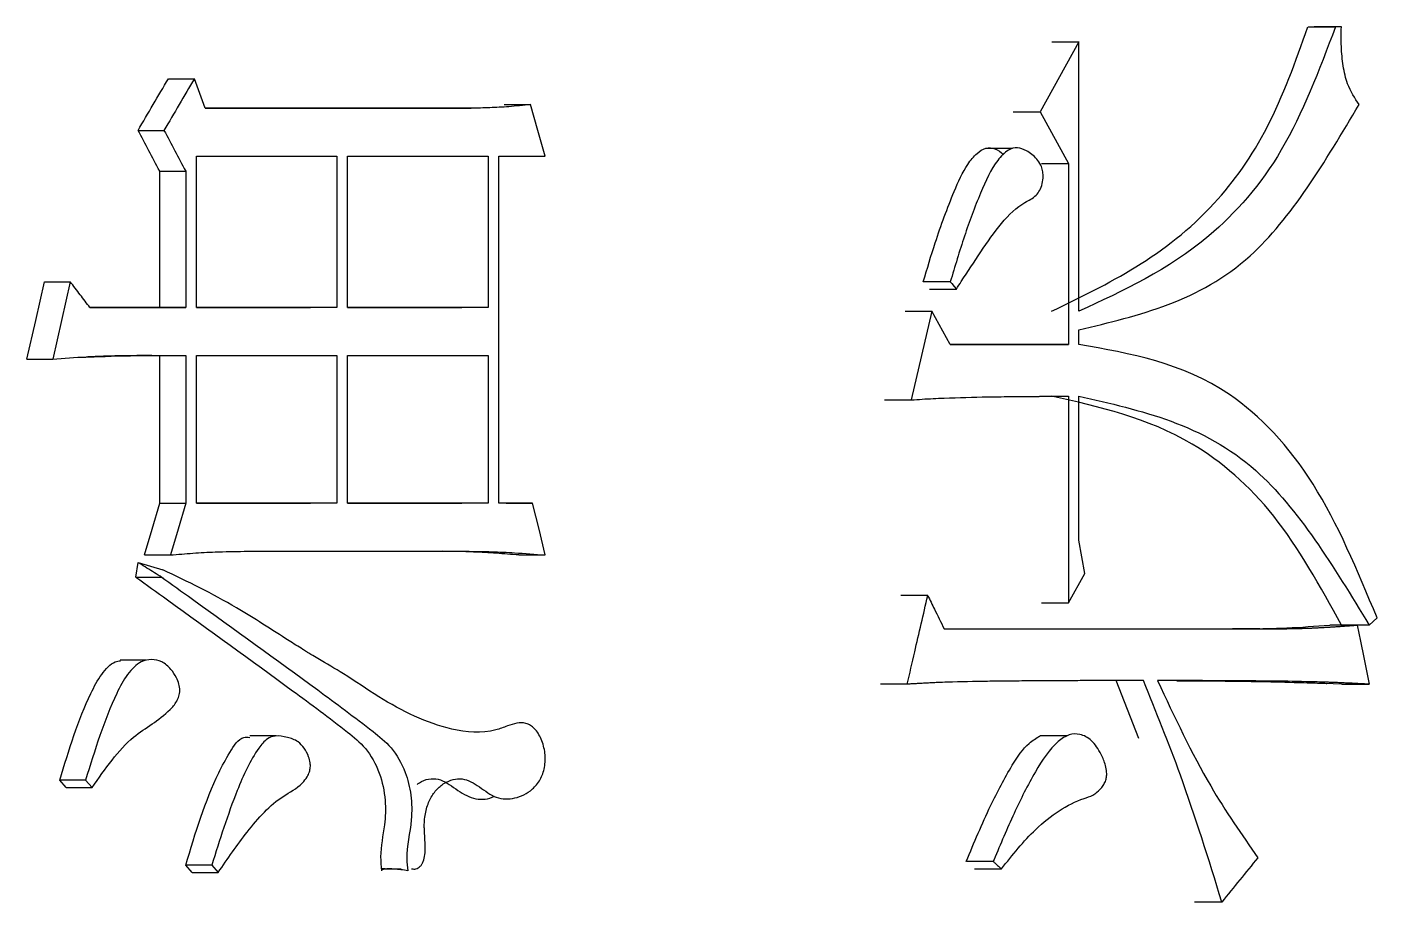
# Model space of a CAD drawing. Header units: millimetres. Extents: x 2687 to 4367, y 1046 to 2234.
# Drawn here: x 3491.334 to 3495.288, y 1381.113 to 1383.677 of the extents above; entities that cross this region are included whole.
import ezdxf

# ---------------------------------------------------------------- set-up
doc = ezdxf.new("R2010")
doc.units = ezdxf.units.MM

msp = doc.modelspace()

# ---------------------------------------------------------------- linework, layer by layer
at = {"color": 7, "linetype": 'Continuous', "lineweight": 25}
for p, q in [((3495.1839, 1383.677), (3495.1038, 1383.677)), ((3495.1839, 1383.677), (3495.1665, 1383.677)), ((3494.4145, 1383.6337), (3494.3015, 1383.4282)), ((3494.3354, 1383.6337), (3494.4145, 1383.6337)), ((3494.4145, 1382.8441), (3494.4145, 1383.6337)), ((3491.748, 1383.5255), (3491.8241, 1383.5255)), ((3492.635, 1383.439), (3491.8558, 1383.439)), ((3491.8558, 1383.439), (3492.5578, 1383.439)), ((3492.5579, 1383.439), (3492.635, 1383.439)), ((3492.7316, 1383.4498), (3492.8089, 1383.4498)), ((3494.2225, 1383.4282), (3494.3015, 1383.4282)), ((3494.3015, 1383.4282), (3494.3848, 1383.2768)), ((3491.6591, 1383.3741), (3491.7352, 1383.3741)), ((3494.2209, 1383.3214), (3494.1416, 1383.3214)), ((3491.8305, 1382.8549), (3491.8305, 1383.2984)), ((3491.8305, 1383.2984), (3492.241, 1383.2984)), ((3492.241, 1383.2984), (3492.241, 1382.8549)), ((3492.2724, 1382.8549), (3492.2724, 1383.2984)), ((3492.2724, 1383.2984), (3492.6847, 1383.2984)), ((3492.6847, 1383.2984), (3492.6847, 1382.8549)), ((3492.7158, 1383.2984), (3492.8522, 1383.2984)), ((3492.7158, 1382.2816), (3492.7158, 1383.2984)), ((3494.3057, 1383.2768), (3494.3848, 1383.2768)), ((3494.3848, 1383.2768), (3494.3848, 1382.7467)), ((3491.7226, 1383.2551), (3491.7987, 1383.2551)), ((3491.7226, 1382.8549), (3491.7226, 1383.2551)), ((3491.7987, 1383.2551), (3491.7987, 1382.8549)), ((3491.3851, 1382.9306), (3491.4608, 1382.9306)), ((3494.0384, 1382.9306), (3493.9594, 1382.9306)), ((3493.9773, 1382.9091), (3494.0564, 1382.9091)), ((3491.7987, 1382.8549), (3491.5184, 1382.8549)), ((3491.5184, 1382.8549), (3491.7226, 1382.8549)), ((3491.7226, 1382.8549), (3491.7987, 1382.8549)), ((3492.241, 1382.8549), (3491.8305, 1382.8549)), ((3491.8305, 1382.8549), (3492.1643, 1382.8549)), ((3492.241, 1382.8549), (3492.1643, 1382.8549)), ((3492.6847, 1382.8549), (3492.2724, 1382.8549)), ((3492.2724, 1382.8549), (3492.6075, 1382.8549)), ((3492.6847, 1382.8549), (3492.6076, 1382.8549)), ((3493.9058, 1382.8441), (3493.9844, 1382.8441)), ((3493.9844, 1382.8441), (3493.9242, 1382.5845)), ((3494.0384, 1382.7467), (3493.9844, 1382.8441)), ((3494.4145, 1382.7467), (3494.4145, 1382.79)), ((3494.3848, 1382.7467), (3494.0384, 1382.7467)), ((3494.0384, 1382.7467), (3494.3053, 1382.7467)), ((3494.3057, 1382.7467), (3494.3848, 1382.7467)), ((3491.7226, 1382.7142), (3491.7987, 1382.7142)), ((3491.7226, 1382.2815), (3491.7226, 1382.7142)), ((3491.7987, 1382.7142), (3491.7987, 1382.2815)), ((3491.8305, 1382.2815), (3491.8305, 1382.7142)), ((3491.8305, 1382.7142), (3492.241, 1382.7142)), ((3492.241, 1382.7142), (3492.241, 1382.2815)), ((3492.2724, 1382.2815), (3492.2724, 1382.7142)), ((3492.2724, 1382.7142), (3492.6847, 1382.7142)), ((3492.6847, 1382.7142), (3492.6847, 1382.2816)), ((3491.3339, 1382.7034), (3491.4095, 1382.7034)), ((3494.3848, 1382.5953), (3494.3848, 1381.9895)), ((3494.4145, 1382.1734), (3494.4145, 1382.5953)), ((3493.8457, 1382.5845), (3493.9242, 1382.5845)), ((3491.7226, 1382.2815), (3491.7987, 1382.2815)), ((3492.241, 1382.2815), (3491.8305, 1382.2815)), ((3491.8305, 1382.2815), (3492.1643, 1382.2815)), ((3492.241, 1382.2815), (3492.1643, 1382.2815)), ((3492.6847, 1382.2816), (3492.2724, 1382.2815)), ((3492.2724, 1382.2815), (3492.6075, 1382.2816)), ((3492.6847, 1382.2816), (3492.6076, 1382.2816)), ((3492.8151, 1382.2816), (3492.7158, 1382.2816)), ((3492.7378, 1382.2816), (3492.8151, 1382.2816)), ((3494.4323, 1382.076), (3494.4145, 1382.1734)), ((3491.6782, 1382.1301), (3491.7542, 1382.1301)), ((3491.9698, 1382.1409), (3492.6288, 1382.1409)), ((3492.5517, 1382.1409), (3492.6288, 1382.1409)), ((3492.7749, 1382.1301), (3492.8522, 1382.1301)), ((3491.6528, 1382.0652), (3491.6591, 1382.1085)), ((3491.6591, 1382.1085), (3491.732, 1382.0868)), ((3494.3848, 1381.9895), (3494.4323, 1382.076)), ((3493.9724, 1382.0111), (3493.8938, 1382.0111)), ((3494.3057, 1381.9895), (3494.3848, 1381.9895)), ((3495.2303, 1381.9246), (3495.1502, 1381.9246)), ((3495.2651, 1381.9246), (3495.1849, 1381.9246)), ((3495.2651, 1381.9246), (3495.2883, 1381.9462)), ((3494.0204, 1381.9138), (3494.9449, 1381.9138)), ((3494.0204, 1381.9138), (3494.8647, 1381.9138)), ((3494.9449, 1381.9138), (3494.8652, 1381.9138)), ((3491.6823, 1381.8217), (3491.6064, 1381.8217)), ((3494.5907, 1381.5921), (3494.5243, 1381.7623)), ((3494.707, 1381.7618), (3494.6455, 1381.7621)), ((3493.9122, 1381.7515), (3493.8337, 1381.7515)), ((3495.1845, 1381.7515), (3495.1099, 1381.7543)), ((3495.1849, 1381.7515), (3495.2651, 1381.7515)), ((3492.064, 1381.6), (3491.987, 1381.6)), ((3494.3808, 1381.6006), (3494.3013, 1381.6006)), ((3491.449, 1381.4486), (3491.4298, 1381.4703)), ((3491.449, 1381.4486), (3491.5247, 1381.4486)), ((3491.5056, 1381.4703), (3491.5247, 1381.4486)), ((3491.8176, 1381.1998), (3491.7987, 1381.2214)), ((3491.8749, 1381.2214), (3491.8939, 1381.1998)), ((3494.1089, 1381.2106), (3494.1882, 1381.2106)), ((3491.8176, 1381.1998), (3491.8939, 1381.1998)), ((3494.8337, 1381.1134), (3494.7541, 1381.1134))]:
    msp.add_line(p, q, dxfattribs=at)
at = {"color": 7, "linetype": 'Continuous', "lineweight": 25, "flags": 128}
for points in [[(3495.0864, 1383.677), (3495.1183, 1383.677), (3495.1665, 1383.677)], [(3491.8558, 1383.439), (3491.84, 1383.4823), (3491.8241, 1383.5255)], [(3492.8522, 1383.2984), (3492.8306, 1383.3741), (3492.8089, 1383.4498)], [(3491.3339, 1382.7034), (3491.3595, 1382.817), (3491.3851, 1382.9306)], [(3491.4608, 1382.9306), (3491.4352, 1382.817), (3491.4095, 1382.7034)], [(3494.0384, 1382.9306), (3494.043, 1382.9251), (3494.0497, 1382.9171), (3494.0564, 1382.909)], [(3491.6782, 1382.1301), (3491.7004, 1382.2058), (3491.7226, 1382.2815)], [(3491.7987, 1382.2815), (3491.7765, 1382.2058), (3491.7542, 1382.1301)], [(3492.8522, 1382.1301), (3492.8337, 1382.2058), (3492.8151, 1382.2816)], [(3491.6528, 1382.0652), (3491.687, 1382.0652), (3491.7079, 1382.0652), (3491.7288, 1382.0652)], [(3495.2303, 1381.9246), (3495.2398, 1381.8773), (3495.2493, 1381.8299), (3495.2651, 1381.7515)], [(3491.5056, 1381.4703), (3491.4775, 1381.4703), (3491.4537, 1381.4703), (3491.4298, 1381.4703)], [(3491.8749, 1381.2214), (3491.8471, 1381.2214), (3491.8229, 1381.2214), (3491.7987, 1381.2214)]]:
    msp.add_lwpolyline(points, dxfattribs=at)
at = {"color": 7, "linetype": 'Continuous', "lineweight": 25}
for points, knots in [([(3494.335, 1382.8441), (3494.5019, 1382.9247), (3494.7363, 1383.0379), (3494.9776, 1383.3754), (3495.0495, 1383.5756), (3495.086, 1383.677)], [0, 0, 0, 0, 0.549349, 0.771863, 1, 1, 1, 1]), ([(3495.1665, 1383.677), (3495.1183, 1383.55), (3495.0234, 1383.2997), (3494.7604, 1383.0033), (3494.545, 1382.9042), (3494.4145, 1382.8441)], [0, 0, 0, 0, 0.288413, 0.568681, 1, 1, 1, 1]), ([(3495.2361, 1383.4498), (3495.2234, 1383.4686), (3495.2021, 1383.4998), (3495.1884, 1383.5631), (3495.1828, 1383.6195), (3495.1835, 1383.6578), (3495.1839, 1383.677)], [0, 0, 0, 0, 0.328875, 0.550213, 0.774687, 1, 1, 1, 1]), ([(3491.6591, 1383.3741), (3491.674, 1383.3993), (3491.7036, 1383.4498), (3491.7332, 1383.5003), (3491.748, 1383.5255)], [0, 0, 0, 0, 0.4999986, 1, 1, 1, 1]), ([(3491.8241, 1383.5255), (3491.8093, 1383.5003), (3491.7797, 1383.4498), (3491.75, 1383.3993), (3491.7352, 1383.3741)], [0, 0, 0, 0, 0.499999, 1, 1, 1, 1]), ([(3492.8089, 1383.4498), (3492.7876, 1383.4475), (3492.748, 1383.4432), (3492.69, 1383.4402), (3492.6533, 1383.4394), (3492.635, 1383.439)], [0, 0, 0, 0, 0.368696, 0.68428, 1, 1, 1, 1]), ([(3494.4145, 1382.79), (3494.5918, 1382.8317), (3494.9122, 1382.9072), (3495.1361, 1383.2823), (3495.2361, 1383.4498)], [0, 0, 0, 0, 0.55346, 1, 1, 1, 1]), ([(3491.7226, 1383.2551), (3491.712, 1383.2749), (3491.6909, 1383.3146), (3491.6697, 1383.3543), (3491.6591, 1383.3741)], [0, 0, 0, 0, 0.5, 1, 1, 1, 1]), ([(3491.7352, 1383.3741), (3491.7458, 1383.3543), (3491.767, 1383.3146), (3491.7881, 1383.2749), (3491.7987, 1383.2551)], [0, 0, 0, 0, 0.5, 1, 1, 1, 1]), ([(3493.9594, 1382.9306), (3493.9707, 1382.9689), (3493.9978, 1383.0599), (3494.0403, 1383.1758), (3494.081, 1383.2662), (3494.1143, 1383.3069), (3494.1419, 1383.3247), (3494.1701, 1383.3233), (3494.1864, 1383.3097), (3494.1947, 1383.3028)], [0, 0, 0, 0, 0.214509, 0.509856, 0.682333, 0.775387, 0.849127, 0.923756, 1, 1, 1, 1]), ([(3494.0564, 1382.9091), (3494.061, 1382.9165), (3494.0845, 1382.9534), (3494.1467, 1383.0465), (3494.2169, 1383.1477), (3494.2844, 1383.1762), (3494.3011, 1383.1979), (3494.3082, 1383.2176), (3494.3109, 1383.2382), (3494.3092, 1383.2573), (3494.303, 1383.2752), (3494.2874, 1383.297), (3494.2639, 1383.3141), (3494.2352, 1383.3265), (3494.2049, 1383.317), (3494.1644, 1383.2761), (3494.1233, 1383.1851), (3494.0785, 1383.0648), (3494.0518, 1382.9755), (3494.0384, 1382.9306)], [0, 0, 0, 0, 0.025946, 0.129765, 0.338783, 0.385933, 0.404152, 0.422428, 0.440778, 0.454644, 0.468541, 0.48998, 0.535407, 0.570955, 0.607001, 0.655235, 0.757864, 0.878395, 1, 1, 1, 1]), ([(3491.5184, 1382.8549), (3491.5088, 1382.8675), (3491.4896, 1382.8927), (3491.4704, 1382.918), (3491.4608, 1382.9306)], [0, 0, 0, 0, 0.5000004, 1, 1, 1, 1]), ([(3495.2883, 1381.9462), (3495.2309, 1382.0843), (3495.1179, 1382.3562), (3494.8167, 1382.6766), (3494.5661, 1382.7203), (3494.4145, 1382.7467)], [0, 0, 0, 0, 0.289357, 0.569882, 1, 1, 1, 1]), ([(3491.4095, 1382.7034), (3491.4421, 1382.7062), (3491.4787, 1382.7093), (3491.5173, 1382.7114), (3491.5275, 1382.7119), (3491.5376, 1382.7123), (3491.5498, 1382.7128), (3491.562, 1382.7133), (3491.5742, 1382.7137), (3491.5864, 1382.714), (3491.5985, 1382.7143), (3491.6107, 1382.7145), (3491.6229, 1382.7147), (3491.635, 1382.7149), (3491.6472, 1382.715), (3491.6594, 1382.7151), (3491.6715, 1382.7151), (3491.6837, 1382.7151), (3491.6958, 1382.7151), (3491.708, 1382.715), (3491.7181, 1382.715), (3491.7262, 1382.7149), (3491.7322, 1382.7149), (3491.7383, 1382.7148), (3491.7444, 1382.7148), (3491.7504, 1382.7147), (3491.7565, 1382.7147), (3491.7626, 1382.7146), (3491.7686, 1382.7146), (3491.7747, 1382.7145), (3491.7808, 1382.7144), (3491.7888, 1382.7143), (3491.7948, 1382.7143), (3491.7987, 1382.7142)], [0, 0, 0, 0, 0.250151, 0.281419, 0.297053, 0.328322, 0.35959, 0.390858, 0.422126, 0.453395, 0.484663, 0.515931, 0.5472, 0.578468, 0.609736, 0.641004, 0.672273, 0.703541, 0.734809, 0.766077, 0.797346, 0.81298, 0.828614, 0.844248, 0.859882, 0.875516, 0.891151, 0.906785, 0.922419, 0.938053, 0.953687, 0.969321, 1, 1, 1, 1]), ([(3491.4955, 1382.7101), (3491.4965, 1382.7101), (3491.5062, 1382.7097), (3491.6004, 1382.714), (3491.6632, 1382.7143), (3491.6978, 1382.7143), (3491.7079, 1382.7143), (3491.7077, 1382.7143), (3491.7076, 1382.7144)], [0, 0, 0, 0, 0.055768, 0.55582, 0.7982, 0.940395, 0.975861, 1, 1, 1, 1]), ([(3493.9242, 1382.5845), (3493.9456, 1382.5859), (3493.9776, 1382.5882), (3494.0522, 1382.5911), (3494.1267, 1382.5932), (3494.1931, 1382.594), (3494.2182, 1382.5943), (3494.2249, 1382.5943), (3494.2315, 1382.5944), (3494.2394, 1382.5945), (3494.2474, 1382.5946), (3494.254, 1382.5946), (3494.2606, 1382.5947), (3494.2672, 1382.5947), (3494.2752, 1382.5948), (3494.2831, 1382.5948), (3494.2911, 1382.5949), (3494.2977, 1382.5949), (3494.3043, 1382.595), (3494.3109, 1382.595), (3494.3188, 1382.595), (3494.3254, 1382.595), (3494.3307, 1382.5951), (3494.3347, 1382.5951), (3494.3386, 1382.5951), (3494.3426, 1382.5951), (3494.3466, 1382.5951), (3494.3505, 1382.5952), (3494.3545, 1382.5952), (3494.3585, 1382.5952), (3494.3624, 1382.5952), (3494.3664, 1382.5952), (3494.3697, 1382.5952), (3494.373, 1382.5952), (3494.3778, 1382.5953), (3494.382, 1382.5953), (3494.3848, 1382.5953)], [0, 0, 0, 0, 0.138343, 0.207516, 0.484205, 0.622549, 0.639842, 0.648489, 0.665782, 0.683074, 0.700367, 0.71766, 0.726307, 0.7436, 0.760893, 0.778185, 0.795478, 0.812771, 0.821418, 0.838711, 0.856004, 0.873296, 0.881943, 0.890589, 0.899236, 0.907882, 0.916529, 0.925175, 0.933822, 0.942468, 0.951115, 0.959761, 0.968407, 0.972731, 0.981377, 1, 1, 1, 1]), ([(3495.1845, 1381.9246), (3495.1217, 1382.038), (3494.9977, 1382.2621), (3494.7061, 1382.5126), (3494.4752, 1382.564), (3494.335, 1382.5953)], [0, 0, 0, 0, 0.287054, 0.56721, 1, 1, 1, 1]), ([(3494.4145, 1382.5953), (3494.5973, 1382.5542), (3494.9281, 1382.4799), (3495.1609, 1382.0962), (3495.2651, 1381.9246)], [0, 0, 0, 0, 0.552698, 1, 1, 1, 1]), ([(3491.7542, 1382.1301), (3491.7761, 1382.132), (3491.8198, 1382.1359), (3491.8917, 1382.1396), (3491.9417, 1382.1405), (3491.9698, 1382.1409)], [0, 0, 0, 0, 0.303893, 0.607799, 1, 1, 1, 1]), ([(3492.7748, 1382.1301), (3492.7527, 1382.1318), (3492.7085, 1382.1352), (3492.6341, 1382.1397), (3492.5817, 1382.1405), (3492.5516, 1382.1409)], [0, 0, 0, 0, 0.29793, 0.595868, 1, 1, 1, 1]), ([(3492.6288, 1382.1409), (3492.651, 1382.1406), (3492.6954, 1382.14), (3492.77, 1382.1365), (3492.8222, 1382.1325), (3492.8522, 1382.1301)], [0, 0, 0, 0, 0.297543, 0.595099, 1, 1, 1, 1]), ([(3491.7347, 1382.0609), (3491.72, 1382.0701), (3491.6981, 1382.0838), (3491.6741, 1382.0989), (3491.6635, 1382.1056), (3491.6603, 1382.1077), (3491.6591, 1382.1085)], [0, 0, 0, 0, 0.582257, 0.869629, 0.954439, 1, 1, 1, 1]), ([(3492.4604, 1381.2107), (3492.4647, 1381.2101), (3492.4736, 1381.2089), (3492.484, 1381.2156), (3492.491, 1381.2237), (3492.4965, 1381.2348), (3492.5012, 1381.2588), (3492.4998, 1381.2893), (3492.4983, 1381.3169), (3492.4971, 1381.3447), (3492.5003, 1381.3774), (3492.5129, 1381.4141), (3492.5322, 1381.4431), (3492.5559, 1381.4625), (3492.5819, 1381.4736), (3492.6175, 1381.4767), (3492.6597, 1381.452), (3492.7078, 1381.4137), (3492.7633, 1381.4142), (3492.8079, 1381.435), (3492.8345, 1381.4652), (3492.8452, 1381.4888), (3492.8501, 1381.508), (3492.8523, 1381.5286), (3492.8515, 1381.5499), (3492.8473, 1381.571), (3492.8405, 1381.5906), (3492.8317, 1381.608), (3492.8211, 1381.6218), (3492.8089, 1381.6316), (3492.7823, 1381.6431), (3492.7472, 1381.6318), (3492.6769, 1381.6048), (3492.5457, 1381.6172), (3492.3976, 1381.6894), (3492.2712, 1381.7771), (3492.2042, 1381.8156), (3492.1704, 1381.836), (3492.1604, 1381.842), (3492.1571, 1381.844), (3492.1546, 1381.8455), (3492.1498, 1381.8486), (3492.1319, 1381.8598), (3492.0638, 1381.9024), (3491.9302, 1381.9911), (3491.8044, 1382.0519), (3491.732, 1382.0868)], [0, 0, 0, 0, 0.00737, 0.015009, 0.018555, 0.022128, 0.030111, 0.045178, 0.055064, 0.060343, 0.075509, 0.090437, 0.104896, 0.120548, 0.135595, 0.150698, 0.180779, 0.211233, 0.242231, 0.273349, 0.290015, 0.297441, 0.304692, 0.312416, 0.319982, 0.327794, 0.336224, 0.34425, 0.351944, 0.359644, 0.367692, 0.398957, 0.418859, 0.492604, 0.619034, 0.682459, 0.727701, 0.740175, 0.743874, 0.745883, 0.74615, 0.748384, 0.7547, 0.77878, 0.872725, 1, 1, 1, 1]), ([(3491.6528, 1382.0652), (3491.6835, 1382.0431), (3491.8374, 1381.9325), (3492.0447, 1381.782), (3492.2378, 1381.6399), (3492.3273, 1381.5673), (3492.3678, 1381.4972), (3492.3858, 1381.4154), (3492.3826, 1381.3308), (3492.3667, 1381.2639), (3492.3709, 1381.2187), (3492.3721, 1381.2051)], [0, 0, 0, 0, 0.101474, 0.507349, 0.687605, 0.74902, 0.811274, 0.865807, 0.912165, 0.973682, 1, 1, 1, 1]), ([(3491.7262, 1382.067), (3491.757, 1382.0449), (3491.9109, 1381.9345), (3492.1188, 1381.7847), (3492.3121, 1381.6411), (3492.4024, 1381.5694), (3492.4418, 1381.503), (3492.4609, 1381.427), (3492.4623, 1381.3387), (3492.4426, 1381.2668), (3492.4479, 1381.2166), (3492.4491, 1381.2051)], [0, 0, 0, 0, 0.101091, 0.505417, 0.686144, 0.747623, 0.809949, 0.856214, 0.902538, 0.977672, 1, 1, 1, 1]), ([(3493.9122, 1381.7515), (3493.9195, 1381.783), (3493.9332, 1381.842), (3493.9532, 1381.9286), (3493.966, 1381.9836), (3493.9724, 1382.0111)], [0, 0, 0, 0, 0.364009, 0.682004, 1, 1, 1, 1]), ([(3493.9724, 1382.0111), (3493.9788, 1381.998), (3493.9901, 1381.9752), (3494.0061, 1381.9428), (3494.0156, 1381.9234), (3494.0204, 1381.9138)], [0, 0, 0, 0, 0.404151, 0.702075, 1, 1, 1, 1]), ([(3494.8647, 1381.9138), (3494.8913, 1381.9138), (3494.9444, 1381.9139), (3495.0395, 1381.9165), (3495.1078, 1381.9215), (3495.1497, 1381.9246)], [0, 0, 0, 0, 0.278433, 0.556876, 1, 1, 1, 1]), ([(3494.9449, 1381.9138), (3494.9715, 1381.9138), (3495.0047, 1381.9139), (3495.0411, 1381.9145), (3495.0527, 1381.9148), (3495.0593, 1381.9149), (3495.0643, 1381.9151), (3495.0693, 1381.9152), (3495.0734, 1381.9153), (3495.0775, 1381.9155), (3495.0817, 1381.9156), (3495.0866, 1381.9158), (3495.0916, 1381.916), (3495.0957, 1381.9161), (3495.0998, 1381.9163), (3495.104, 1381.9165), (3495.1089, 1381.9167), (3495.1139, 1381.917), (3495.1188, 1381.9172), (3495.123, 1381.9174), (3495.1271, 1381.9177), (3495.1312, 1381.9179), (3495.1362, 1381.9182), (3495.1403, 1381.9184), (3495.1444, 1381.9187), (3495.1486, 1381.9189), (3495.1535, 1381.9192), (3495.1585, 1381.9195), (3495.1626, 1381.9198), (3495.1667, 1381.9201), (3495.1708, 1381.9204), (3495.1758, 1381.9207), (3495.1807, 1381.921), (3495.1848, 1381.9213), (3495.189, 1381.9216), (3495.1931, 1381.9219), (3495.198, 1381.9223), (3495.203, 1381.9226), (3495.2071, 1381.9229), (3495.2112, 1381.9232), (3495.2153, 1381.9235), (3495.2203, 1381.9239), (3495.2253, 1381.9242), (3495.2286, 1381.9245), (3495.2303, 1381.9246)], [0, 0, 0, 0, 0.278068, 0.347585, 0.382343, 0.399722, 0.417101, 0.434481, 0.45186, 0.460549, 0.477929, 0.495308, 0.512687, 0.530066, 0.538756, 0.556135, 0.573514, 0.590893, 0.608273, 0.625652, 0.634341, 0.651721, 0.6691, 0.686479, 0.695168, 0.712548, 0.729927, 0.747306, 0.764685, 0.773375, 0.790754, 0.808133, 0.825512, 0.842892, 0.851581, 0.86896, 0.88634, 0.903719, 0.921098, 0.929788, 0.947167, 0.964546, 0.982273, 1, 1, 1, 1]), ([(3491.4298, 1381.4703), (3491.4568, 1381.5587), (3491.4906, 1381.6698), (3491.5505, 1381.7815), (3491.5821, 1381.816), (3491.6027, 1381.8194), (3491.6078, 1381.8202)], [0, 0, 0, 0, 0.631825, 0.793272, 0.948374, 1, 1, 1, 1]), ([(3491.5247, 1381.4486), (3491.563, 1381.5037), (3491.6308, 1381.6012), (3491.7277, 1381.6477), (3491.7702, 1381.6955), (3491.7793, 1381.7159), (3491.7825, 1381.7339), (3491.7794, 1381.7531), (3491.7705, 1381.7745), (3491.7543, 1381.7988), (3491.7294, 1381.8197), (3491.6987, 1381.8258), (3491.6628, 1381.8183), (3491.6263, 1381.7823), (3491.5665, 1381.6688), (3491.5326, 1381.5583), (3491.5056, 1381.4703)], [0, 0, 0, 0, 0.207529, 0.367373, 0.400836, 0.41667, 0.431354, 0.448141, 0.466694, 0.497248, 0.538464, 0.578549, 0.619959, 0.682144, 0.746848, 1, 1, 1, 1]), ([(3494.604, 1381.7623), (3494.5662, 1381.7623), (3494.5236, 1381.7622), (3494.4785, 1381.7621), (3494.4666, 1381.7621), (3494.4571, 1381.762), (3494.4452, 1381.762), (3494.4334, 1381.762), (3494.4144, 1381.7619), (3494.3953, 1381.7618), (3494.3716, 1381.7617), (3494.3525, 1381.7616), (3494.3287, 1381.7615), (3494.3096, 1381.7614), (3494.2762, 1381.7612), (3494.2428, 1381.7609), (3494.195, 1381.7606), (3494.1273, 1381.7597), (3494.0592, 1381.7586), (3494.0054, 1381.7565), (3493.9858, 1381.7556), (3493.9711, 1381.7548), (3493.9588, 1381.7542), (3493.949, 1381.7536), (3493.9392, 1381.7531), (3493.9269, 1381.7524), (3493.9171, 1381.7518), (3493.9122, 1381.7515)], [0, 0, 0, 0, 0.165615, 0.186317, 0.196668, 0.21737, 0.227722, 0.248424, 0.269126, 0.31053, 0.331232, 0.372636, 0.393338, 0.434742, 0.455444, 0.538253, 0.579657, 0.662465, 0.831215, 0.873409, 0.894506, 0.915603, 0.9367, 0.947248, 0.957797, 0.978898, 1, 1, 1, 1]), ([(3494.8337, 1381.1134), (3494.7949, 1381.2389), (3494.7258, 1381.4624), (3494.6412, 1381.6708), (3494.604, 1381.7623)], [0, 0, 0, 0, 0.561153, 1, 1, 1, 1]), ([(3495.2651, 1381.7515), (3495.2607, 1381.7518), (3495.2519, 1381.7522), (3495.2409, 1381.7528), (3495.2299, 1381.7534), (3495.2211, 1381.7538), (3495.2101, 1381.7544), (3495.2013, 1381.7548), (3495.1903, 1381.7553), (3495.1815, 1381.7557), (3495.1705, 1381.7562), (3495.1616, 1381.7566), (3495.1528, 1381.7569), (3495.144, 1381.7572), (3495.1285, 1381.7577), (3495.08, 1381.759), (3495.0269, 1381.7603), (3494.9471, 1381.7609), (3494.8982, 1381.7613), (3494.8537, 1381.7616), (3494.8426, 1381.7616), (3494.8336, 1381.7617), (3494.8247, 1381.7617), (3494.8158, 1381.7618), (3494.8047, 1381.7618), (3494.7958, 1381.7619), (3494.7846, 1381.7619), (3494.7757, 1381.7619), (3494.7645, 1381.762), (3494.7556, 1381.762), (3494.7445, 1381.7621), (3494.7355, 1381.7621), (3494.7266, 1381.7621), (3494.7177, 1381.7621), (3494.7087, 1381.7622), (3494.7009, 1381.7622), (3494.6953, 1381.7622), (3494.6908, 1381.7622), (3494.6852, 1381.7622), (3494.6808, 1381.7622), (3494.6763, 1381.7623), (3494.6718, 1381.7623), (3494.6673, 1381.7623), (3494.6618, 1381.7623), (3494.6573, 1381.7623), (3494.6514, 1381.7623), (3494.6478, 1381.7623), (3494.6453, 1381.7623)], [0, 0, 0, 0, 0.0214794, 0.0429589, 0.0536986, 0.0751781, 0.0859178, 0.1073972, 0.118137, 0.1396164, 0.1503561, 0.1718356, 0.1825753, 0.1933151, 0.2147945, 0.2577535, 0.4295896, 0.4725486, 0.6443843, 0.6658637, 0.6873432, 0.6980829, 0.7088226, 0.7303021, 0.7410418, 0.7625212, 0.773261, 0.7947404, 0.8054801, 0.8269596, 0.8376993, 0.8591787, 0.8699185, 0.8806582, 0.9021376, 0.9128774, 0.9182472, 0.9289869, 0.9343568, 0.9450965, 0.9504664, 0.9558363, 0.966576, 0.9719458, 0.9826856, 0.9880554, 1, 1, 1, 1]), ([(3494.6453, 1381.7623), (3494.6952, 1381.6559), (3494.7835, 1381.4671), (3494.8918, 1381.3111), (3494.939, 1381.243)], [0, 0, 0, 0, 0.563978, 1, 1, 1, 1]), ([(3494.7017, 1381.7619), (3494.7862, 1381.7614), (3494.9108, 1381.7605), (3495.0448, 1381.7571), (3495.1091, 1381.755), (3495.1347, 1381.7542), (3495.1406, 1381.7539), (3495.1412, 1381.7539), (3495.1412, 1381.7539), (3495.1412, 1381.7539)], [0, 0, 0, 0, 0.536997, 0.791256, 0.944497, 0.993019, 0.997393, 0.999213, 1, 1, 1, 1]), ([(3491.8939, 1381.1998), (3491.9216, 1381.2402), (3491.9798, 1381.325), (3492.0629, 1381.4168), (3492.1297, 1381.4473), (3492.1536, 1381.4774), (3492.1613, 1381.4933), (3492.1643, 1381.5076), (3492.1637, 1381.5231), (3492.1583, 1381.5433), (3492.1463, 1381.5654), (3492.1253, 1381.5876), (3492.0953, 1381.596), (3492.065, 1381.6031), (3492.0349, 1381.5924), (3491.9933, 1381.5415), (3491.9366, 1381.4168), (3491.8983, 1381.2955), (3491.8749, 1381.2214)], [0, 0, 0, 0, 0.145124, 0.304252, 0.383323, 0.40611, 0.420719, 0.431527, 0.442364, 0.458238, 0.484495, 0.512276, 0.553409, 0.599258, 0.628708, 0.668116, 0.797317, 1, 1, 1, 1]), ([(3494.085, 1381.2323), (3494.1082, 1381.2875), (3494.1496, 1381.3861), (3494.2107, 1381.5024), (3494.2596, 1381.5749), (3494.2902, 1381.5935), (3494.301, 1381.6001)], [0, 0, 0, 0, 0.386582, 0.691179, 0.890462, 1, 1, 1, 1]), ([(3494.1881, 1381.2106), (3494.2207, 1381.2513), (3494.2938, 1381.3428), (3494.3889, 1381.4052), (3494.4519, 1381.4236), (3494.4708, 1381.4364), (3494.4837, 1381.4493), (3494.4926, 1381.4658), (3494.4964, 1381.4794), (3494.4968, 1381.4957), (3494.4923, 1381.5194), (3494.4782, 1381.553), (3494.4536, 1381.5891), (3494.4196, 1381.6069), (3494.3854, 1381.6058), (3494.3377, 1381.5748), (3494.2834, 1381.4922), (3494.2232, 1381.3725), (3494.1849, 1381.2814), (3494.165, 1381.2341), (3494.1642, 1381.2323)], [0, 0, 0, 0, 0.148093, 0.332862, 0.364698, 0.380614, 0.406973, 0.418965, 0.429085, 0.43924, 0.454283, 0.483092, 0.528609, 0.572041, 0.609672, 0.651115, 0.755731, 0.873051, 0.995164, 1, 1, 1, 1]), ([(3491.7987, 1381.2214), (3491.8275, 1381.3161), (3491.8637, 1381.4349), (3491.9264, 1381.5507), (3491.9575, 1381.5985), (3491.9803, 1381.5963), (3491.9864, 1381.5957)], [0, 0, 0, 0, 0.628291, 0.787843, 0.943892, 1, 1, 1, 1]), ([(3492.4767, 1381.458), (3492.481, 1381.4612), (3492.4939, 1381.4705), (3492.5172, 1381.4757), (3492.5544, 1381.4724), (3492.5955, 1381.4381), (3492.6477, 1381.4107), (3492.6858, 1381.4142), (3492.7029, 1381.4238), (3492.703, 1381.4238)], [0, 0, 0, 0, 0.0611875, 0.1807988, 0.2971969, 0.5319522, 0.7661169, 0.9995646, 1, 1, 1, 1]), ([(3494.939, 1381.243), (3494.9215, 1381.2214), (3494.8864, 1381.1782), (3494.8513, 1381.135), (3494.8337, 1381.1134)], [0, 0, 0, 0, 0.4999998, 1, 1, 1, 1]), ([(3492.3834, 1381.2106), (3492.3809, 1381.2106), (3492.3771, 1381.2106), (3492.3732, 1381.2106), (3492.372, 1381.2106), (3492.3719, 1381.2106), (3492.3719, 1381.2106), (3492.375, 1381.2106), (3492.3924, 1381.2106), (3492.409, 1381.2106), (3492.4237, 1381.2106), (3492.4303, 1381.2106)], [0, 0, 0, 0, 0.13378, 0.2044, 0.212318, 0.214881, 0.216602, 0.217222, 0.490673, 0.769444, 1, 1, 1, 1]), ([(3492.4491, 1381.2051), (3492.4359, 1381.2071), (3492.4129, 1381.2106), (3492.3879, 1381.2109), (3492.3755, 1381.2089), (3492.3726, 1381.2071), (3492.3721, 1381.2061), (3492.3721, 1381.2056), (3492.3721, 1381.2053), (3492.3721, 1381.2051)], [0, 0, 0, 0, 0.493604, 0.861876, 0.955662, 0.982084, 0.991539, 0.995796, 1, 1, 1, 1]), ([(3494.1642, 1381.2323), (3494.1576, 1381.2323), (3494.1444, 1381.2323), (3494.1246, 1381.2323), (3494.1049, 1381.2323), (3494.0919, 1381.2323), (3494.0854, 1381.2323)], [0, 0, 0, 0, 0.251199, 0.502399, 0.753599, 1, 1, 1, 1]), ([(3494.1642, 1381.2323), (3494.1662, 1381.2304), (3494.1713, 1381.2259), (3494.1792, 1381.2187), (3494.1852, 1381.2133), (3494.1881, 1381.2106)], [0, 0, 0, 0, 0.2564518, 0.6282259, 1, 1, 1, 1])]:
    msp.add_open_spline(points, degree=3, knots=knots, dxfattribs=at)

doc.saveas('drawing.dxf')
